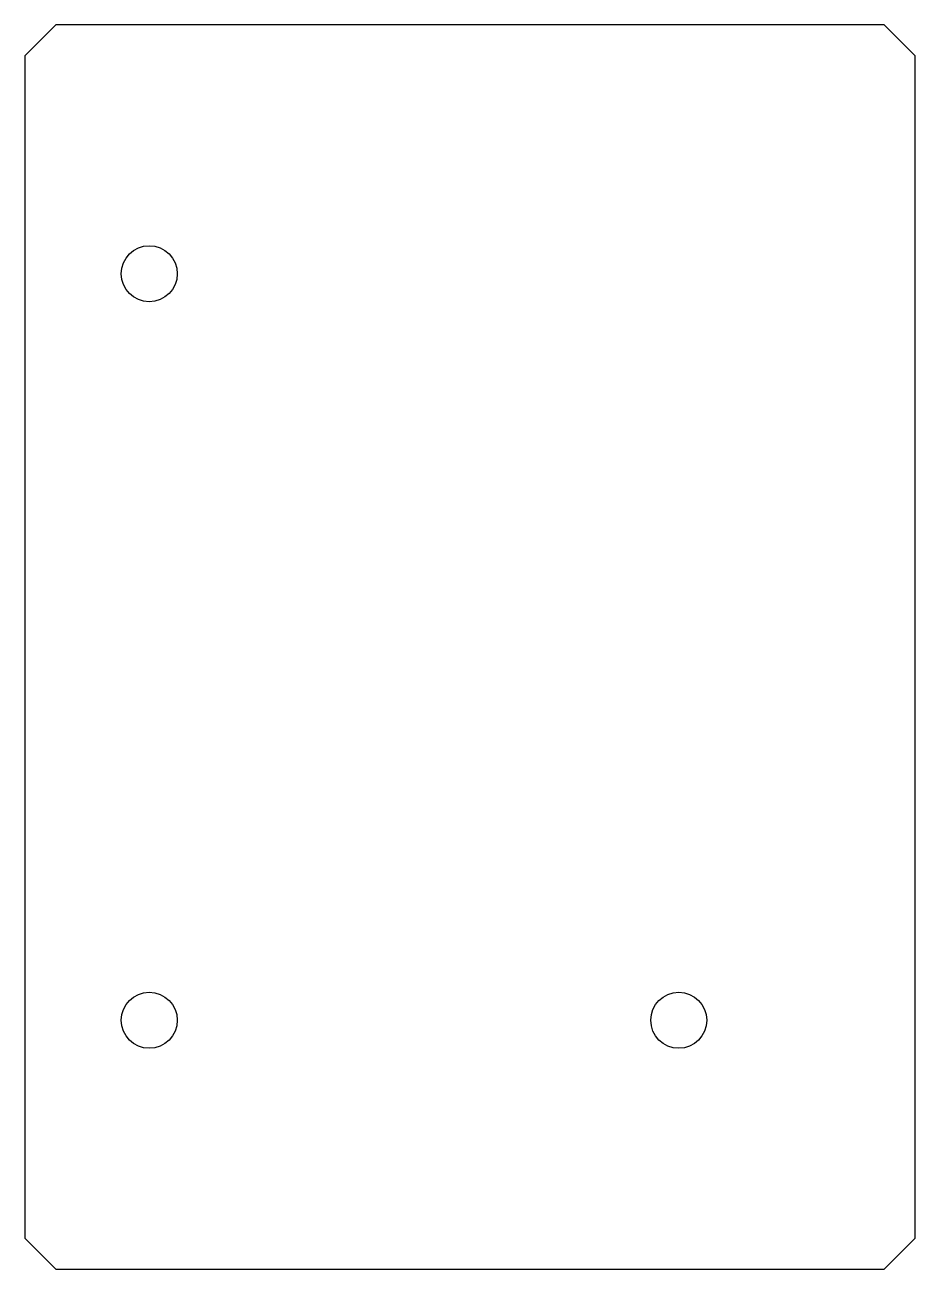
# Model space of a CAD drawing. Header units: millimetres. Extents: x -32 to 111, y -100 to 100.
import ezdxf

# ---------------------------------------------------------------- set-up
doc = ezdxf.new("R2010")
doc.units = ezdxf.units.MM

msp = doc.modelspace()

# ---------------------------------------------------------------- linework, layer by layer
at = {"color": 7, "linetype": 'Continuous', "lineweight": 25}
for p, q in [((-27.5, 100), (-32.5, 95)), ((105.63, 100), (-27.5, 100)), ((110.63, 95), (105.63, 100)), ((-32.5, 95), (-32.5, -95)), ((110.63, -95), (110.63, 95)), ((-32.5, -95), (-27.5, -100)), ((105.63, -100), (110.63, -95)), ((-27.5, -100), (105.63, -100))]:
    msp.add_line(p, q, dxfattribs=at)
for centre in [(-12.5, 60), (-12.5, -60), (72.63, -60)]:
    msp.add_circle(centre, 4.5, dxfattribs=at)

doc.saveas('drawing.dxf')
